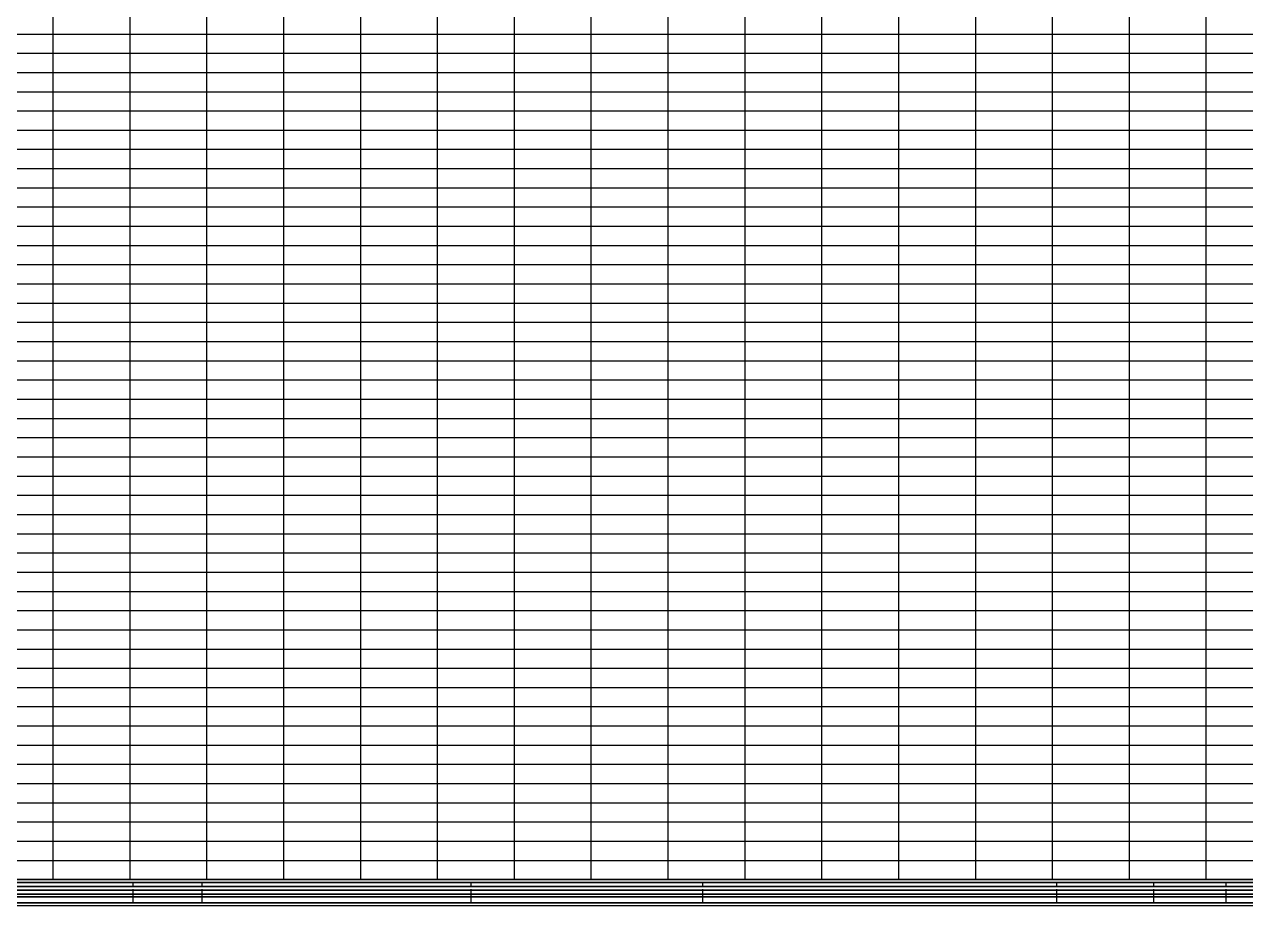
# Model space of a CAD drawing. Header units: metres. Extents: x 575895 to 634487, y 3214622 to 3222739.
# Drawn here: x 622128 to 625305, y 3215168 to 3217461 of the extents above; entities that cross this region are included whole.
import ezdxf

# ---------------------------------------------------------------- set-up
doc = ezdxf.new("R2010")
doc.units = ezdxf.units.M
for name, color, linetype in [('C-ROAD-PROF-GRID-MAJR', 8, 'Continuous'), ('C-ROAD-PROF-TTLB', 5, 'Continuous'), ('TXT HOR', 2, 'Continuous')]:
    doc.layers.add(name, color=color, linetype=linetype)

msp = doc.modelspace()

# ---------------------------------------------------------------- linework, layer by layer
at = {"layer": 'C-ROAD-PROF-GRID-MAJR', "color": 8, "linetype": 'Continuous', "lineweight": -3, "ltscale": 0.6}
for p, q in [((622802.9, 3215235.7), (622802.9, 3219523.7)), ((623002.9, 3215235.7), (623002.9, 3219533.3)), ((624002.9, 3215235.7), (624002.9, 3219532.4)), ((623602.9, 3215235.7), (623602.9, 3219494.7)), ((623802.9, 3215235.7), (623802.9, 3219511.8)), ((624202.9, 3215235.7), (624202.9, 3219516)), ((624402.9, 3215235.7), (624402.9, 3219486.8)), ((624602.9, 3215235.7), (624602.9, 3219499.2)), ((624802.9, 3215235.7), (624802.9, 3219514)), ((625002.9, 3215235.7), (625002.9, 3219503.2)), ((625202.9, 3215235.7), (625202.9, 3219497.6)), ((622202.9, 3215235.7), (622202.9, 3219474.6)), ((622402.9, 3215235.7), (622402.9, 3219467.9)), ((622602.9, 3215235.7), (622602.9, 3219469.9)), ((623202.9, 3215235.7), (623202.9, 3219468.4)), ((623402.9, 3215235.7), (623402.9, 3219477.7)), ((576892.4, 3217435.7), (634202.9, 3217435.7)), ((576738.6, 3217385.7), (634202.9, 3217385.7)), ((576102.9, 3217335.7), (634202.9, 3217335.7)), ((576102.9, 3217285.7), (634202.9, 3217285.7)), ((576102.9, 3217235.7), (634202.9, 3217235.7)), ((576102.9, 3217185.7), (634202.9, 3217185.7)), ((576102.9, 3217135.7), (634202.9, 3217135.7)), ((576102.9, 3217085.7), (634202.9, 3217085.7)), ((576102.9, 3217035.7), (634202.9, 3217035.7)), ((576102.9, 3216985.7), (634202.9, 3216985.7)), ((576102.9, 3216935.7), (634202.9, 3216935.7)), ((576102.9, 3216885.7), (634202.9, 3216885.7)), ((576102.9, 3216835.7), (634202.9, 3216835.7)), ((576102.9, 3216785.7), (634202.9, 3216785.7)), ((576102.9, 3216735.7), (634202.9, 3216735.7)), ((576102.9, 3216685.7), (634202.9, 3216685.7)), ((576102.9, 3216635.7), (634202.9, 3216635.7)), ((576102.9, 3216585.7), (634202.9, 3216585.7)), ((576102.9, 3216535.7), (634202.9, 3216535.7)), ((576102.9, 3216485.7), (634202.9, 3216485.7)), ((576102.9, 3216435.7), (634202.9, 3216435.7)), ((576102.9, 3216385.7), (634202.9, 3216385.7)), ((576102.9, 3216335.7), (634202.9, 3216335.7)), ((576102.9, 3216285.7), (634202.9, 3216285.7)), ((576102.9, 3216235.7), (634202.9, 3216235.7)), ((576102.9, 3216185.7), (634202.9, 3216185.7)), ((576102.9, 3216135.7), (634202.9, 3216135.7)), ((576102.9, 3216085.7), (634202.9, 3216085.7)), ((576102.9, 3216035.7), (634202.9, 3216035.7)), ((576102.9, 3215985.7), (634202.9, 3215985.7)), ((576102.9, 3215935.7), (634202.9, 3215935.7)), ((576102.9, 3215885.7), (634202.9, 3215885.7)), ((576102.9, 3215835.7), (634202.9, 3215835.7)), ((576102.9, 3215785.7), (634202.9, 3215785.7)), ((576102.9, 3215735.7), (634202.9, 3215735.7)), ((576102.9, 3215685.7), (634202.9, 3215685.7)), ((576102.9, 3215635.7), (634202.9, 3215635.7)), ((576102.9, 3215585.7), (634202.9, 3215585.7)), ((576102.9, 3215535.7), (634202.9, 3215535.7)), ((576102.9, 3215485.7), (634202.9, 3215485.7)), ((576102.9, 3215435.7), (634202.9, 3215435.7)), ((576102.9, 3215385.7), (634202.9, 3215385.7)), ((576102.9, 3215335.7), (634202.9, 3215335.7)), ((576102.9, 3215285.7), (634202.9, 3215285.7)), ((576102.9, 3215235.7), (634202.9, 3215235.7))]:
    msp.add_line(p, q, dxfattribs=at)
at = {"layer": 'C-ROAD-PROF-TTLB', "color": 5, "linetype": 'Continuous', "lineweight": -3}
for points in [[(576102.9, 3215228.2), (634304.9, 3215228.2), (634304.9, 3215235.7), (576102.9, 3215235.7)], [(576102.9, 3215218.2), (634304.9, 3215218.2), (634304.9, 3215228.2), (576102.9, 3215228.2)], [(576102.9, 3215208.2), (634304.9, 3215208.2), (634304.9, 3215218.2), (576102.9, 3215218.2)], [(576102.9, 3215198.2), (634304.9, 3215198.2), (634304.9, 3215208.2), (576102.9, 3215208.2)], [(576102.9, 3215190.7), (634304.9, 3215190.7), (634304.9, 3215198.2), (576102.9, 3215198.2)], [(576102.9, 3215175.7), (634304.9, 3215175.7), (634304.9, 3215190.7), (576102.9, 3215190.7)], [(576102.9, 3215168.2), (634304.9, 3215168.2), (634304.9, 3215175.7), (576102.9, 3215175.7)]]:
    msp.add_3dface(points, dxfattribs=at)
at = {"layer": 'TXT HOR', "color": 255, "linetype": 'Continuous', "lineweight": -3}
for p, q in [((622410.9, 3215218.2), (622410.9, 3215228.2)), ((622410.9, 3215218.2), (622410.9, 3215215.7)), ((622410.9, 3215175.7), (622410.9, 3215210.7)), ((622590.7, 3215218.2), (622590.7, 3215228.2)), ((622590.7, 3215218.2), (622590.7, 3215215.7)), ((622590.7, 3215175.7), (622590.7, 3215210.7)), ((623290.2, 3215218.2), (623290.2, 3215228.2)), ((623290.2, 3215218.2), (623290.2, 3215215.7)), ((623290.2, 3215175.7), (623290.2, 3215210.7)), ((623893.1, 3215218.2), (623893.1, 3215228.2)), ((623893.1, 3215218.2), (623893.1, 3215215.7)), ((623893.1, 3215175.7), (623893.1, 3215210.7)), ((624814, 3215218.2), (624814, 3215228.2)), ((624814, 3215218.2), (624814, 3215215.7)), ((624814, 3215175.7), (624814, 3215210.7)), ((625066.1, 3215218.2), (625066.1, 3215228.2)), ((625066.1, 3215218.2), (625066.1, 3215215.7)), ((625066.1, 3215175.7), (625066.1, 3215210.7)), ((625254.3, 3215218.2), (625254.3, 3215228.2)), ((625254.3, 3215218.2), (625254.3, 3215215.7)), ((625254.3, 3215175.7), (625254.3, 3215210.7))]:
    msp.add_line(p, q, dxfattribs=at)

doc.saveas('drawing.dxf')
